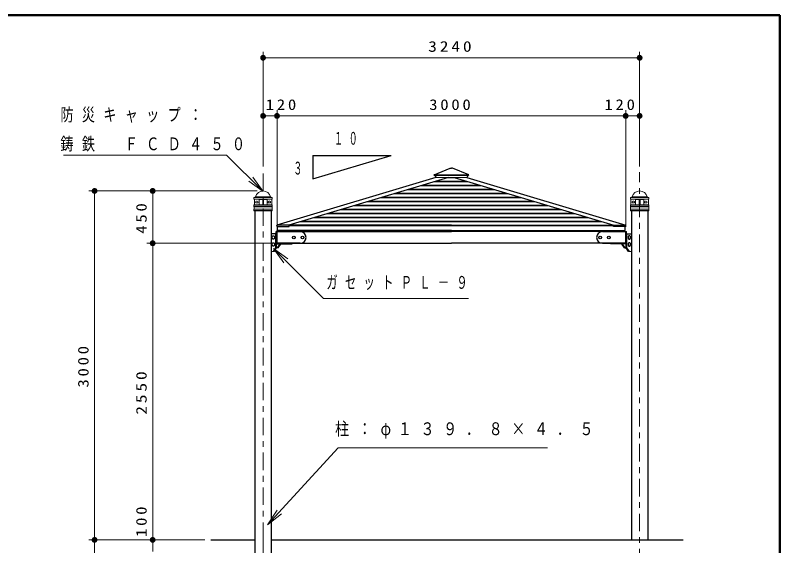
# Model space of a CAD drawing. Units: millimetres on the paper, scale 1:50. Extents: x -365 to 10, y -38 to 257.
# Drawn here: x -131.5 to 0, y 165.8 to 257 of the extents above; entities that cross this region are included whole.
import ezdxf
from ezdxf.enums import TextEntityAlignment as Align

# ---------------------------------------------------------------- set-up
doc = ezdxf.new("R2010")
doc.units = ezdxf.units.MM
doc.linetypes.add('USER2', pattern=[6, 3, -1, 1, -1])
doc.layers.add('LY_1', color=7, linetype='Continuous', lineweight=25)
doc.layers.add('LY_2', color=7, linetype='Continuous', lineweight=13)
doc.styles.add('ＭＳ ゴシック', font='')
doc.styles.get('ＭＳ ゴシック').set_extended_font_data('MS Gothic')

# ---------------------------------------------------------------- blocks, each defined once
blk = doc.blocks.new('filled_dot')
at = {"color": 0, "linetype": 'Continuous', "lineweight": -2, "const_width": 1.25}
blk.add_lwpolyline([(-0.625, 0, 1), (0.625, 0, 1)], format="xyb", close=True, dxfattribs=at)

msp = doc.modelspace()

# ---------------------------------------------------------------- linework, layer by layer
at = {"layer": 'LY_1', "lineweight": 13}
for p, q in [((-88.907, 231.028), (-88.907, 250.697)), ((-24.107, 231.028), (-24.107, 250.697)), ((-88.907, 249.697), (-24.107, 249.697)), ((-88.907, 239.697), (-82.62, 239.697)), ((-86.507, 220.606), (-86.507, 240.697)), ((-86.507, 239.697), (-26.507, 239.697)), ((-30.272, 239.697), (-24.107, 239.697)), ((-26.507, 220.606), (-26.507, 240.697)), ((-90.678, 229.169), (-88.91, 226.695)), ((-88.91, 226.695), (-91.385, 228.462)), ((-88.91, 226.695), (-91.031, 228.816)), ((-89.907, 226.804), (-118.907, 226.804)), ((-117.907, 166.804), (-117.907, 226.804)), ((-107.907, 217.804), (-107.907, 226.804)), ((-90.487, 225.666), (-90.467, 225.686)), ((-90.487, 225.666), (-90.487, 225.406)), ((-90.487, 225.666), (-87.327, 225.666)), ((-90.487, 225.406), (-87.327, 225.406)), ((-90.487, 225.406), (-90.467, 225.386)), ((-90.467, 225.686), (-87.347, 225.686)), ((-90.467, 225.386), (-89.645, 225.35)), ((-90.467, 225.386), (-87.347, 225.386)), ((-90.407, 225.382), (-90.407, 224.39)), ((-90.305, 225.686), (-90.187, 225.804)), ((-90.187, 225.804), (-87.627, 225.804)), ((-90.057, 225.036), (-89.917, 225.036)), ((-89.607, 225.348), (-88.977, 225.348)), ((-89.607, 225.31), (-89.607, 224.461)), ((-88.977, 225.346), (-88.977, 224.426)), ((-88.207, 225.348), (-88.837, 225.348)), ((-88.837, 225.346), (-88.837, 224.426)), ((-88.207, 225.31), (-88.207, 224.461)), ((-87.347, 225.386), (-88.168, 225.35)), ((-87.757, 225.036), (-87.897, 225.036)), ((-87.509, 225.686), (-87.627, 225.804)), ((-87.407, 225.382), (-87.407, 224.39)), ((-87.347, 225.686), (-87.327, 225.666)), ((-87.347, 225.386), (-87.327, 225.406)), ((-87.327, 225.666), (-87.327, 225.406)), ((-25.687, 225.666), (-25.667, 225.686)), ((-25.687, 225.666), (-25.687, 225.406)), ((-25.687, 225.666), (-22.527, 225.666)), ((-25.687, 225.406), (-22.527, 225.406)), ((-25.687, 225.406), (-25.667, 225.386)), ((-25.667, 225.686), (-22.547, 225.686)), ((-25.667, 225.386), (-24.845, 225.35)), ((-25.667, 225.386), (-22.547, 225.386)), ((-25.607, 225.382), (-25.607, 224.39)), ((-25.505, 225.686), (-25.387, 225.804)), ((-25.387, 225.804), (-22.827, 225.804)), ((-25.257, 225.036), (-25.117, 225.036)), ((-24.807, 225.348), (-24.177, 225.348)), ((-24.807, 225.31), (-24.807, 224.461)), ((-24.177, 225.346), (-24.177, 224.426)), ((-23.407, 225.348), (-24.037, 225.348)), ((-24.037, 225.346), (-24.037, 224.426)), ((-23.407, 225.31), (-23.407, 224.461)), ((-22.547, 225.386), (-23.368, 225.35)), ((-22.957, 225.036), (-23.097, 225.036)), ((-22.709, 225.686), (-22.827, 225.804)), ((-22.607, 225.382), (-22.607, 224.39)), ((-22.547, 225.686), (-22.527, 225.666)), ((-22.547, 225.386), (-22.527, 225.406)), ((-22.527, 225.666), (-22.527, 225.406)), ((-90.447, 224.386), (-90.487, 224.346)), ((-90.487, 224.346), (-87.327, 224.346)), ((-90.487, 224.346), (-90.487, 224.106)), ((-90.487, 224.106), (-87.327, 224.106)), ((-90.487, 224.106), (-90.467, 224.086)), ((-90.467, 223.686), (-90.487, 223.666)), ((-90.487, 223.666), (-87.327, 223.666)), ((-90.487, 223.666), (-90.487, 223.426)), ((-90.467, 224.086), (-87.347, 224.086)), ((-90.467, 224.086), (-90.467, 223.686)), ((-90.467, 223.686), (-87.347, 223.686)), ((-90.447, 224.386), (-89.645, 224.421)), ((-90.447, 224.386), (-87.367, 224.386)), ((-90.057, 224.736), (-89.917, 224.736)), ((-89.607, 224.422), (-88.977, 224.422)), ((-88.207, 224.422), (-88.837, 224.422)), ((-87.367, 224.386), (-88.168, 224.421)), ((-87.757, 224.736), (-87.897, 224.736)), ((-87.367, 224.386), (-87.327, 224.346)), ((-87.327, 224.106), (-87.347, 224.086)), ((-87.347, 224.086), (-87.347, 223.686)), ((-87.347, 223.686), (-87.327, 223.666)), ((-87.327, 224.346), (-87.327, 224.106)), ((-87.327, 223.666), (-87.327, 223.426)), ((-25.647, 224.386), (-25.687, 224.346)), ((-25.687, 224.346), (-22.527, 224.346)), ((-25.687, 224.346), (-25.687, 224.106)), ((-25.687, 224.106), (-22.527, 224.106)), ((-25.687, 224.106), (-25.667, 224.086)), ((-25.667, 223.686), (-25.687, 223.666)), ((-25.687, 223.666), (-22.527, 223.666)), ((-25.687, 223.666), (-25.687, 223.426)), ((-25.667, 224.086), (-22.547, 224.086)), ((-25.667, 224.086), (-25.667, 223.686)), ((-25.667, 223.686), (-22.547, 223.686)), ((-25.647, 224.386), (-24.845, 224.421)), ((-25.647, 224.386), (-22.567, 224.386)), ((-25.257, 224.736), (-25.117, 224.736)), ((-24.807, 224.422), (-24.177, 224.422)), ((-23.407, 224.422), (-24.037, 224.422)), ((-22.567, 224.386), (-23.368, 224.421)), ((-22.957, 224.736), (-23.097, 224.736)), ((-22.567, 224.386), (-22.527, 224.346)), ((-22.527, 224.106), (-22.547, 224.086)), ((-22.547, 224.086), (-22.547, 223.686)), ((-22.547, 223.686), (-22.527, 223.666)), ((-22.527, 224.346), (-22.527, 224.106)), ((-22.527, 223.666), (-22.527, 223.426)), ((-90.487, 223.426), (-87.327, 223.426)), ((-90.487, 223.426), (-90.447, 223.386)), ((-90.447, 223.386), (-87.367, 223.386)), ((-87.327, 223.426), (-87.367, 223.386)), ((-25.687, 223.426), (-22.527, 223.426)), ((-25.687, 223.426), (-25.647, 223.386)), ((-25.647, 223.386), (-22.567, 223.386)), ((-22.527, 223.426), (-22.567, 223.386)), ((-87.427, 217.804), (-108.907, 217.804)), ((-107.907, 166.804), (-107.907, 217.804)), ((-87.009, 216.404), (-87.509, 216.404)), ((-85.345, 214.439), (-87.113, 216.914)), ((-87.113, 216.914), (-84.638, 215.146)), ((-87.113, 216.914), (-84.991, 214.793)), ((-26.004, 216.404), (-25.505, 216.404)), ((-107.907, 164.804), (-107.907, 173.076)), ((-88.142, 169.385), (-86.48, 171.932)), ((-88.142, 169.385), (-86.112, 171.593)), ((-85.744, 171.255), (-88.142, 169.385)), ((-98.907, 166.804), (-118.907, 166.804)), ((-98.907, 166.804), (-118.907, 166.804)), ((-117.907, 149.804), (-117.907, 166.804))]:
    msp.add_line(p, q, dxfattribs=at)
at = {"layer": 'LY_1'}
for p, q in [((-80.334, 228.865), (-66.854, 232.909)), ((-80.334, 232.909), (-66.854, 232.909)), ((-80.334, 232.909), (-80.334, 228.865)), ((-90.305, 223.386), (-90.305, 166.804)), ((-87.509, 223.386), (-87.509, 166.804)), ((-25.505, 223.386), (-25.505, 166.804)), ((-22.709, 223.386), (-22.709, 166.804)), ((-86.447, 219.973), (-86.447, 220.685)), ((-56.507, 219.973), (-86.447, 219.973)), ((-56.507, 219.973), (-26.567, 219.973)), ((-26.567, 219.973), (-26.567, 220.685)), ((-86.712, 217.004), (-86.712, 219.404)), ((-86.584, 217.004), (-86.584, 219.404)), ((-26.429, 217.004), (-26.429, 219.404)), ((-26.301, 217.004), (-26.301, 219.404)), ((-86.443, 217.004), (-86.019, 217.604)), ((-86.316, 217.004), (-85.891, 217.604)), ((-86.019, 217.604), (-86.019, 217.804)), ((-85.891, 217.604), (-86.019, 217.604)), ((-85.891, 217.604), (-85.891, 217.804)), ((-27.122, 217.604), (-27.122, 217.804)), ((-27.122, 217.604), (-26.994, 217.604)), ((-26.697, 217.004), (-27.122, 217.604)), ((-26.994, 217.604), (-26.994, 217.804)), ((-26.57, 217.004), (-26.994, 217.604)), ((-87.136, 216.404), (-86.712, 217.004)), ((-87.009, 216.404), (-86.584, 217.004)), ((-86.316, 217.004), (-86.712, 217.004)), ((-26.697, 217.004), (-26.301, 217.004)), ((-26.004, 216.404), (-26.429, 217.004)), ((-25.877, 216.404), (-26.301, 217.004)), ((-97.907, 166.804), (-90.305, 166.804)), ((-90.305, 166.804), (-90.305, 157.984)), ((-87.509, 166.804), (-16.614, 166.804)), ((-87.509, 166.804), (-87.509, 157.984))]:
    msp.add_line(p, q, dxfattribs=at)
at = {"layer": 'LY_1', "color": 2}
for p, q in [((-59.488, 229.596), (-56.705, 230.704)), ((-56.705, 230.704), (-56.507, 230.704)), ((-56.308, 230.704), (-56.507, 230.704)), ((-53.525, 229.596), (-56.308, 230.704)), ((-59.499, 229.57), (-59.47, 229.496)), ((-59.335, 229.483), (-59.2, 229.143)), ((-53.678, 229.483), (-53.813, 229.143)), ((-53.514, 229.57), (-53.543, 229.496)), ((-86.507, 219.404), (-87.509, 219.404)), ((-26.506, 219.404), (-25.505, 219.404))]:
    msp.add_line(p, q, dxfattribs=at)
at = {"layer": 'LY_1', "linetype": 'USER2', "lineweight": 13}
for p, q in [((-88.907, 166.804), (-88.907, 230.028)), ((-24.107, 162.29), (-24.107, 230.028)), ((-88.907, 166.804), (-88.907, 147.759))]:
    msp.add_line(p, q, dxfattribs=at)
at = {"layer": 'LY_1', "color": 131}
for p, q in [((-59.178, 229.13), (-86.531, 220.924)), ((-57.012, 229.13), (-84.467, 220.893)), ((-56.001, 229.13), (-28.546, 220.893)), ((-53.835, 229.13), (-26.482, 220.924)), ((-86.492, 220.685), (-86.552, 220.884)), ((-86.507, 217.884), (-86.507, 219.724)), ((-86.492, 220.685), (-84.405, 220.685)), ((-86.427, 219.804), (-56.507, 219.804)), ((-56.507, 219.868), (-86.407, 219.868)), ((-86.407, 219.804), (-86.407, 219.868)), ((-85.527, 219.804), (-86.407, 219.804)), ((-86.327, 219.804), (-85.487, 219.804)), ((-85.471, 219.973), (-85.471, 219.924)), ((-84.405, 220.685), (-84.467, 220.893)), ((-56.507, 219.868), (-26.607, 219.868)), ((-26.587, 219.804), (-56.507, 219.804)), ((-28.608, 220.685), (-28.546, 220.893)), ((-26.521, 220.685), (-28.608, 220.685)), ((-27.543, 219.973), (-27.543, 219.924)), ((-26.687, 219.804), (-27.527, 219.804)), ((-27.487, 219.804), (-26.607, 219.804)), ((-26.607, 219.804), (-26.607, 219.868)), ((-26.521, 220.685), (-26.461, 220.884)), ((-26.507, 217.884), (-26.507, 219.724)), ((-86.507, 217.804), (-86.507, 219.404)), ((-26.506, 217.804), (-26.506, 219.404)), ((-85.891, 217.804), (-86.507, 217.804)), ((-86.427, 217.804), (-56.507, 217.804)), ((-26.587, 217.804), (-56.507, 217.804)), ((-27.122, 217.804), (-26.506, 217.804))]:
    msp.add_line(p, q, dxfattribs=at)
at = {"layer": 'LY_1', "color": 2, "lineweight": 13}
for p, q in [((-59.497, 229.589), (-56.507, 229.589)), ((-59.451, 229.483), (-56.507, 229.483)), ((-59.181, 229.13), (-56.507, 229.13)), ((-53.516, 229.589), (-56.507, 229.589)), ((-53.562, 229.483), (-56.507, 229.483)), ((-53.832, 229.13), (-56.507, 229.13))]:
    msp.add_line(p, q, dxfattribs=at)
at = {"layer": 'LY_1', "color": 12, "lineweight": 13}
for p, q in [((-57.196, 229.075), (-56.507, 229.075)), ((-55.817, 229.075), (-56.507, 229.075)), ((-61.794, 227.695), (-56.507, 227.695)), ((-61.48, 227.79), (-56.507, 227.79)), ((-59.495, 228.385), (-56.507, 228.385)), ((-59.181, 228.479), (-56.507, 228.479)), ((-53.832, 228.479), (-56.507, 228.479)), ((-53.518, 228.385), (-56.507, 228.385)), ((-51.533, 227.79), (-56.507, 227.79)), ((-51.219, 227.695), (-56.507, 227.695)), ((-66.392, 226.316), (-56.507, 226.316)), ((-66.077, 226.411), (-56.507, 226.411)), ((-64.093, 227.006), (-56.507, 227.006)), ((-63.778, 227.1), (-56.507, 227.1)), ((-49.235, 227.1), (-56.507, 227.1)), ((-48.92, 227.006), (-56.507, 227.006)), ((-46.936, 226.411), (-56.507, 226.411)), ((-46.622, 226.316), (-56.507, 226.316)), ((-70.675, 225.031), (-56.507, 225.031)), ((-68.69, 225.627), (-56.507, 225.627)), ((-68.376, 225.721), (-56.507, 225.721)), ((-44.637, 225.721), (-56.507, 225.721)), ((-44.323, 225.627), (-56.507, 225.627)), ((-42.338, 225.031), (-56.507, 225.031)), ((-75.272, 223.652), (-56.507, 223.652)), ((-73.288, 224.247), (-56.507, 224.247)), ((-72.973, 224.342), (-56.507, 224.342)), ((-70.989, 224.937), (-56.507, 224.937)), ((-42.024, 224.937), (-56.507, 224.937)), ((-40.04, 224.342), (-56.507, 224.342)), ((-39.725, 224.247), (-56.507, 224.247)), ((-37.741, 223.652), (-56.507, 223.652)), ((-77.885, 222.868), (-56.507, 222.868)), ((-77.571, 222.962), (-56.507, 222.962)), ((-75.587, 223.558), (-56.507, 223.558)), ((-37.426, 223.558), (-56.507, 223.558)), ((-35.442, 222.962), (-56.507, 222.962)), ((-35.128, 222.868), (-56.507, 222.868)), ((-82.483, 221.489), (-56.507, 221.489)), ((-82.169, 221.583), (-56.507, 221.583)), ((-80.184, 222.178), (-56.507, 222.178)), ((-79.87, 222.273), (-56.507, 222.273)), ((-33.143, 222.273), (-56.507, 222.273)), ((-32.829, 222.178), (-56.507, 222.178)), ((-30.844, 221.583), (-56.507, 221.583)), ((-30.53, 221.489), (-56.507, 221.489))]:
    msp.add_line(p, q, dxfattribs=at)
at = {"layer": 'LY_1', "color": 40}
for p, q in [((-82.507, 219.804), (-86.626, 219.804)), ((-86.626, 217.684), (-86.626, 219.804)), ((-30.507, 219.804), (-26.387, 219.804)), ((-26.387, 217.684), (-26.387, 219.804)), ((-82.507, 217.804), (-86.626, 217.804)), ((-86.626, 217.684), (-83.907, 217.684)), ((-83.907, 217.684), (-83.907, 217.804)), ((-30.507, 217.804), (-26.387, 217.804)), ((-29.107, 217.684), (-29.107, 217.804)), ((-26.387, 217.684), (-29.107, 217.684))]:
    msp.add_line(p, q, dxfattribs=at)
at = {"layer": 'LY_1', "color": 4}
for q in [(-86.507, 220.893), (-26.507, 220.893)]:
    msp.add_line((-56.507, 220.893), q, dxfattribs=at)
at = {"layer": 'LY_1', "color": 4, "lineweight": 13}
for p in [(-84.439, 220.799), (-28.574, 220.799)]:
    msp.add_line(p, (-56.507, 220.799), dxfattribs=at)
at = {"layer": 'LY_1', "lineweight": 13}
for points in [[(-88.91, 226.695), (-95.193, 232.977), (-123.268, 232.977)], [(-87.113, 216.914), (-78.518, 208.32), (-53.563, 208.32)], [(-88.142, 169.385), (-75.981, 182.61), (-39.973, 182.61)]]:
    msp.add_lwpolyline(points, dxfattribs=at)
at = {"layer": 'LY_1'}
for points in [[(-87.136, 219.104), (-87.117, 219.102), (-87.099, 219.099), (-87.081, 219.093), (-87.063, 219.085), (-87.046, 219.075), (-87.03, 219.063), (-87.014, 219.049), (-87, 219.033), (-86.986, 219.016), (-86.973, 218.996), (-86.962, 218.976), (-86.952, 218.954), (-86.944, 218.93), (-86.937, 218.906), (-86.931, 218.881), (-86.927, 218.856), (-86.925, 218.83), (-86.924, 218.804), (-86.925, 218.777), (-86.927, 218.751), (-86.931, 218.726), (-86.937, 218.701), (-86.944, 218.677), (-86.952, 218.654), (-86.962, 218.632), (-86.973, 218.611), (-86.986, 218.591), (-87, 218.574), (-87.014, 218.558), (-87.03, 218.544), (-87.046, 218.532), (-87.063, 218.522), (-87.081, 218.514), (-87.099, 218.508), (-87.117, 218.505), (-87.136, 218.504), (-87.154, 218.505), (-87.173, 218.508), (-87.191, 218.514), (-87.209, 218.522), (-87.226, 218.532), (-87.242, 218.544), (-87.258, 218.558), (-87.272, 218.574), (-87.286, 218.591), (-87.298, 218.611), (-87.31, 218.632), (-87.32, 218.654), (-87.328, 218.677), (-87.335, 218.701), (-87.341, 218.726), (-87.345, 218.751), (-87.347, 218.777), (-87.348, 218.804), (-87.347, 218.83), (-87.345, 218.856), (-87.341, 218.881), (-87.335, 218.906), (-87.328, 218.93), (-87.32, 218.954), (-87.31, 218.976), (-87.298, 218.996), (-87.286, 219.016), (-87.272, 219.033), (-87.258, 219.049), (-87.242, 219.063), (-87.226, 219.075), (-87.209, 219.085), (-87.191, 219.093), (-87.173, 219.099), (-87.154, 219.102)], [(-25.877, 219.104), (-25.896, 219.102), (-25.914, 219.099), (-25.932, 219.093), (-25.95, 219.085), (-25.967, 219.075), (-25.983, 219.063), (-25.999, 219.049), (-26.013, 219.033), (-26.027, 219.016), (-26.04, 218.996), (-26.051, 218.976), (-26.061, 218.954), (-26.069, 218.93), (-26.076, 218.906), (-26.082, 218.881), (-26.086, 218.856), (-26.088, 218.83), (-26.089, 218.804), (-26.088, 218.777), (-26.086, 218.751), (-26.082, 218.726), (-26.076, 218.701), (-26.069, 218.677), (-26.061, 218.654), (-26.051, 218.632), (-26.04, 218.611), (-26.027, 218.591), (-26.013, 218.574), (-25.999, 218.558), (-25.983, 218.544), (-25.967, 218.532), (-25.95, 218.522), (-25.932, 218.514), (-25.914, 218.508), (-25.896, 218.505), (-25.877, 218.504), (-25.859, 218.505), (-25.84, 218.508), (-25.822, 218.514), (-25.804, 218.522), (-25.787, 218.532), (-25.771, 218.544), (-25.755, 218.558), (-25.741, 218.574), (-25.727, 218.591), (-25.715, 218.611), (-25.703, 218.632), (-25.693, 218.654), (-25.685, 218.677), (-25.678, 218.701), (-25.672, 218.726), (-25.668, 218.751), (-25.666, 218.777), (-25.665, 218.804), (-25.666, 218.83), (-25.668, 218.856), (-25.672, 218.881), (-25.678, 218.906), (-25.685, 218.93), (-25.693, 218.954), (-25.703, 218.976), (-25.715, 218.996), (-25.727, 219.016), (-25.741, 219.033), (-25.755, 219.049), (-25.771, 219.063), (-25.787, 219.075), (-25.804, 219.085), (-25.822, 219.093), (-25.84, 219.099), (-25.859, 219.102)], [(-87.136, 217.904), (-87.117, 217.902), (-87.099, 217.899), (-87.081, 217.893), (-87.063, 217.885), (-87.046, 217.875), (-87.03, 217.863), (-87.014, 217.849), (-87, 217.833), (-86.986, 217.816), (-86.973, 217.796), (-86.962, 217.776), (-86.952, 217.754), (-86.944, 217.73), (-86.937, 217.706), (-86.931, 217.681), (-86.927, 217.656), (-86.925, 217.63), (-86.924, 217.604), (-86.925, 217.577), (-86.927, 217.551), (-86.931, 217.526), (-86.937, 217.501), (-86.944, 217.477), (-86.952, 217.454), (-86.962, 217.432), (-86.973, 217.411), (-86.986, 217.391), (-87, 217.374), (-87.014, 217.358), (-87.03, 217.344), (-87.046, 217.332), (-87.063, 217.322), (-87.081, 217.314), (-87.099, 217.308), (-87.117, 217.305), (-87.136, 217.304), (-87.154, 217.305), (-87.173, 217.308), (-87.191, 217.314), (-87.209, 217.322), (-87.226, 217.332), (-87.242, 217.344), (-87.258, 217.358), (-87.272, 217.374), (-87.286, 217.391), (-87.298, 217.411), (-87.31, 217.432), (-87.32, 217.454), (-87.328, 217.477), (-87.335, 217.501), (-87.341, 217.526), (-87.345, 217.551), (-87.347, 217.577), (-87.348, 217.604), (-87.347, 217.63), (-87.345, 217.656), (-87.341, 217.681), (-87.335, 217.706), (-87.328, 217.73), (-87.32, 217.754), (-87.31, 217.776), (-87.298, 217.796), (-87.286, 217.816), (-87.272, 217.833), (-87.258, 217.849), (-87.242, 217.863), (-87.226, 217.875), (-87.209, 217.885), (-87.191, 217.893), (-87.173, 217.899), (-87.154, 217.902)], [(-25.877, 217.904), (-25.896, 217.902), (-25.914, 217.899), (-25.932, 217.893), (-25.95, 217.885), (-25.967, 217.875), (-25.983, 217.863), (-25.999, 217.849), (-26.013, 217.833), (-26.027, 217.816), (-26.04, 217.796), (-26.051, 217.776), (-26.061, 217.754), (-26.069, 217.73), (-26.076, 217.706), (-26.082, 217.681), (-26.086, 217.656), (-26.088, 217.63), (-26.089, 217.604), (-26.088, 217.577), (-26.086, 217.551), (-26.082, 217.526), (-26.076, 217.501), (-26.069, 217.477), (-26.061, 217.454), (-26.051, 217.432), (-26.04, 217.411), (-26.027, 217.391), (-26.013, 217.374), (-25.999, 217.358), (-25.983, 217.344), (-25.967, 217.332), (-25.95, 217.322), (-25.932, 217.314), (-25.914, 217.308), (-25.896, 217.305), (-25.877, 217.304), (-25.859, 217.305), (-25.84, 217.308), (-25.822, 217.314), (-25.804, 217.322), (-25.787, 217.332), (-25.771, 217.344), (-25.755, 217.358), (-25.741, 217.374), (-25.727, 217.391), (-25.715, 217.411), (-25.703, 217.432), (-25.693, 217.454), (-25.685, 217.477), (-25.678, 217.501), (-25.672, 217.526), (-25.668, 217.551), (-25.666, 217.577), (-25.665, 217.604), (-25.666, 217.63), (-25.668, 217.656), (-25.672, 217.681), (-25.678, 217.706), (-25.685, 217.73), (-25.693, 217.754), (-25.703, 217.776), (-25.715, 217.796), (-25.727, 217.816), (-25.741, 217.833), (-25.755, 217.849), (-25.771, 217.863), (-25.787, 217.875), (-25.804, 217.885), (-25.822, 217.893), (-25.84, 217.899), (-25.859, 217.902)]]:
    msp.add_lwpolyline(points, close=True, dxfattribs=at)
at = {"layer": 'LY_1', "color": 40}
for centre in [(-83.607, 218.804), (-82.107, 218.804), (-30.907, 218.804), (-29.407, 218.804)]:
    msp.add_circle(centre, 0.24, dxfattribs=at)
at = {"layer": 'LY_1', "color": 2}
for centre, start, end in [((-59.481, 229.578), 111.7, 201.7), ((-59.451, 229.503), 201.7, 270), ((-59.181, 229.15), 196.7, 270), ((-53.832, 229.15), 270, 343.3), ((-53.562, 229.503), 270, 338.3), ((-53.532, 229.578), 338.3, 68.3)]:
    msp.add_arc(centre, 0.02, start, end, dxfattribs=at)
at = {"layer": 'LY_1', "lineweight": 13}
for centre, radius, start, end in [((-88.907, 225.484), 1.319, 14.00253, 165.99746), ((-24.107, 225.484), 1.319, 14.00253, 165.99746), ((-90.057, 224.886), 0.15, 90, 270), ((-89.917, 224.886), 0.15, 270, 90), ((-89.647, 225.31), 0.04, 0, 87.5), ((-89.017, 225.346), 0.04, 0, 90), ((-88.797, 225.346), 0.04, 90, 180), ((-88.167, 225.31), 0.04, 92.5, 180), ((-87.897, 224.886), 0.15, 90, 270), ((-87.757, 224.886), 0.15, 270, 90), ((-25.257, 224.886), 0.15, 90, 270), ((-25.117, 224.886), 0.15, 270, 90), ((-24.847, 225.31), 0.04, 0, 87.5), ((-24.217, 225.346), 0.04, 0, 90), ((-23.997, 225.346), 0.04, 90, 180), ((-23.367, 225.31), 0.04, 92.5, 180), ((-23.097, 224.886), 0.15, 90, 270), ((-22.957, 224.886), 0.15, 270, 90), ((-89.647, 224.461), 0.04, 272.5, 0), ((-89.017, 224.426), 0.04, 270, 0), ((-88.797, 224.426), 0.04, 180, 270), ((-88.167, 224.461), 0.04, 180, 267.5), ((-24.847, 224.461), 0.04, 272.5, 0), ((-24.217, 224.426), 0.04, 270, 0), ((-23.997, 224.426), 0.04, 180, 270), ((-23.367, 224.461), 0.04, 180, 267.5)]:
    msp.add_arc(centre, radius, start, end, dxfattribs=at)
at = {"layer": 'LY_1', "color": 131}
for centre, radius, start, end in [((-86.521, 220.894), 0.032, 106.69924, 196.69924), ((-86.427, 219.724), 0.08, 90, 180), ((-85.527, 219.924), 0.056, 270, 0), ((-27.487, 219.924), 0.056, 180, 270), ((-26.587, 219.724), 0.08, 0, 90), ((-26.492, 220.894), 0.032, 343.30076, 73.30076), ((-86.427, 217.884), 0.08, 180, 270), ((-26.587, 217.884), 0.08, 270, 0)]:
    msp.add_arc(centre, radius, start, end, dxfattribs=at)
at = {"layer": 'LY_1', "color": 40}
for centre, start, end in [((-82.507, 218.804), 270, 90), ((-30.507, 218.804), 90, 270)]:
    msp.add_arc(centre, 1, start, end, dxfattribs=at)
at = {"layer": 'LY_2', "lineweight": 50}
for p, q in [((0, 257), (-365, 257)), ((0, 0), (0, 257))]:
    msp.add_line(p, q, dxfattribs=at)

# ---------------------------------------------------------------- block references
at = {"layer": 'LY_1', "lineweight": 13, "xscale": 0.4, "yscale": 0.4}
for p in [(-88.907, 249.697), (-88.907, 239.697), (-86.507, 239.697), (-26.507, 239.697)]:
    msp.add_blockref('filled_dot', p, dxfattribs=at)
for p, rotation in [((-24.107, 249.697), 180), ((-86.507, 239.697), 180), ((-26.507, 239.697), 180), ((-24.107, 239.697), 180), ((-117.907, 226.804), 270), ((-107.907, 226.804), 270), ((-107.907, 217.804), 270), ((-107.907, 217.804), 90), ((-117.907, 166.804), 90), ((-117.907, 166.804), 270), ((-107.907, 166.804), 90), ((-107.907, 166.804), 270)]:
    msp.add_blockref('filled_dot', p, dxfattribs=dict(at, rotation=rotation))

# ---------------------------------------------------------------- texts
at = {"layer": 'LY_1', "style": 'ＭＳ ゴシック', "width": 0.5}
msp.add_text('３', height=2.199, dxfattribs=at).set_placement((-82.921, 230.729), align=Align.MIDDLE_CENTER)
at = {"layer": 'LY_1', "style": 'ＭＳ ゴシック'}
for s, insert, char_height, attachment_point in [('\\T1.33;\\W1.2;3240', (-56.507, 250.697), 1.833, 8), ('\\T1.33;\\W1.15;120', (-85.588, 240.697), 1.833, 8), ('\\T1.33;\\W1.15;3000', (-56.507, 240.697), 1.833, 8), ('\\T1.33;\\W1.15;120', (-27.303, 240.697), 1.833, 8), ('\\T1.64;\\W0.75;防災キャップ：', (-123.778, 239.777), 2.199, 4), ('\\T1.64;\\W0.5;１０', (-74.166, 235.829), 2.199, 5), ('\\T1.64;\\W0.75;鋳鉄\u3000ＦＣＤ４５０', (-123.778, 234.777), 2.199, 4), ('\\T1.64;\\W0.65;ガセットＰＬ－９', (-78.018, 210.97), 2.199, 4), ('\\T1.63;\\W0.8;柱：φ１３９．８×４．５', (-76.515, 185.61), 2.199, 4)]:
    msp.add_mtext(s, dxfattribs=dict(at, insert=insert, char_height=char_height, attachment_point=attachment_point))
at = {"layer": 'LY_1', "char_height": 1.833, "attachment_point": 8, "rotation": 90, "style": 'ＭＳ ゴシック'}
for s, insert in [('\\T1.33;\\W1.15;450', (-108.907, 222.304)), ('\\T1.33;\\W1.15;3000', (-118.907, 196.804)), ('\\T1.33;\\W1.2;2550', (-108.907, 192.304)), ('\\T1.33;\\W1.15;100', (-108.907, 170.16))]:
    msp.add_mtext(s, dxfattribs=dict(at, insert=insert))

doc.saveas('drawing.dxf')
